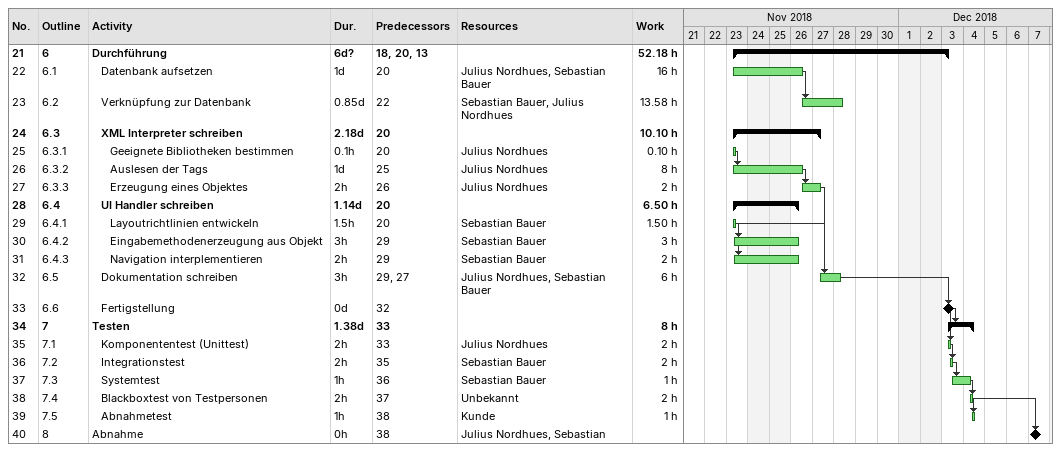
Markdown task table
| ID | WBS | Task | Duration | Start | Finish | Predecessors | Resources | Work (h) |
|---|---|---|---|---|---|---|---|---|
| 21 | 6 | **Durchführung** | 6d? | 2018-11-23 | 2018-12-03 | 18, 20, 13 |  | 52.18 |
| 22 | 6.1 | Datenbank aufsetzen | 1d | 2018-11-23 | 2018-11-26 | 20 | Julius Nordhues, Sebastian Bauer | 16 |
| 23 | 6.2 | Verknüpfung zur Datenbank | 0.85d | 2018-11-26 | 2018-11-28 | 22 | Sebastian Bauer, Julius Nordhues | 13.58 |
| 24 | 6.3 | **XML Interpreter schreiben** | 2.18d | 2018-11-23 | 2018-11-27 | 20 |  | 10.10 |
| 25 | 6.3.1 | Geeignete Bibliotheken bestimmen | 0.1h | 2018-11-23 | 2018-11-23 | 20 | Julius Nordhues | 0.10 |
| 26 | 6.3.2 | Auslesen der Tags | 1d | 2018-11-23 | 2018-11-26 | 25 | Julius Nordhues | 8 |
| 27 | 6.3.3 | Erzeugung eines Objektes | 2h | 2018-11-26 | 2018-11-27 | 26 | Julius Nordhues | 2 |
| 28 | 6.4 | **UI Handler schreiben** | 1.14d | 2018-11-23 | 2018-11-26 | 20 |  | 6.50 |
| 29 | 6.4.1 | Layoutrichtlinien entwickeln | 1.5h | 2018-11-23 | 2018-11-23 | 20 | Sebastian Bauer | 1.50 |
| 30 | 6.4.2 | Eingabemethodenerzeugung aus Objekt | 3h | 2018-11-23 | 2018-11-26 | 29 | Sebastian Bauer | 3 |
| 31 | 6.4.3 | Navigation interplementieren | 2h | 2018-11-23 | 2018-11-26 | 29 | Sebastian Bauer | 2 |
| 32 | 6.5 | Dokumentation schreiben | 3h | 2018-11-27 | 2018-11-28 | 29, 27 | Julius Nordhues, Sebastian Bauer | 6 |
| 33 | 6.6 | Fertigstellung | 0d | 2018-12-03 | 2018-12-03 | 32 |  |  |
| 34 | 7 | **Testen** | 1.38d | 2018-12-03 | 2018-12-04 | 33 |  | 8 |
| 35 | 7.1 | Komponententest (Unittest) | 2h | 2018-12-03 | 2018-12-03 | 33 | Julius Nordhues | 2 |
| 36 | 7.2 | Integrationstest | 2h | 2018-12-03 | 2018-12-03 | 35 | Sebastian Bauer | 2 |
| 37 | 7.3 | Systemtest | 1h | 2018-12-03 | 2018-12-04 | 36 | Sebastian Bauer | 1 |
| 38 | 7.4 | Blackboxtest von Testpersonen | 2h | 2018-12-04 | 2018-12-04 | 37 | Unbekannt | 2 |
| 39 | 7.5 | Abnahmetest | 1h | 2018-12-04 | 2018-12-04 | 38 | Kunde | 1 |
| 40 | 8 | Abnahme | 0h | 2018-12-07 | 2018-12-07 | 38 | Julius Nordhues, Sebastian |  |
